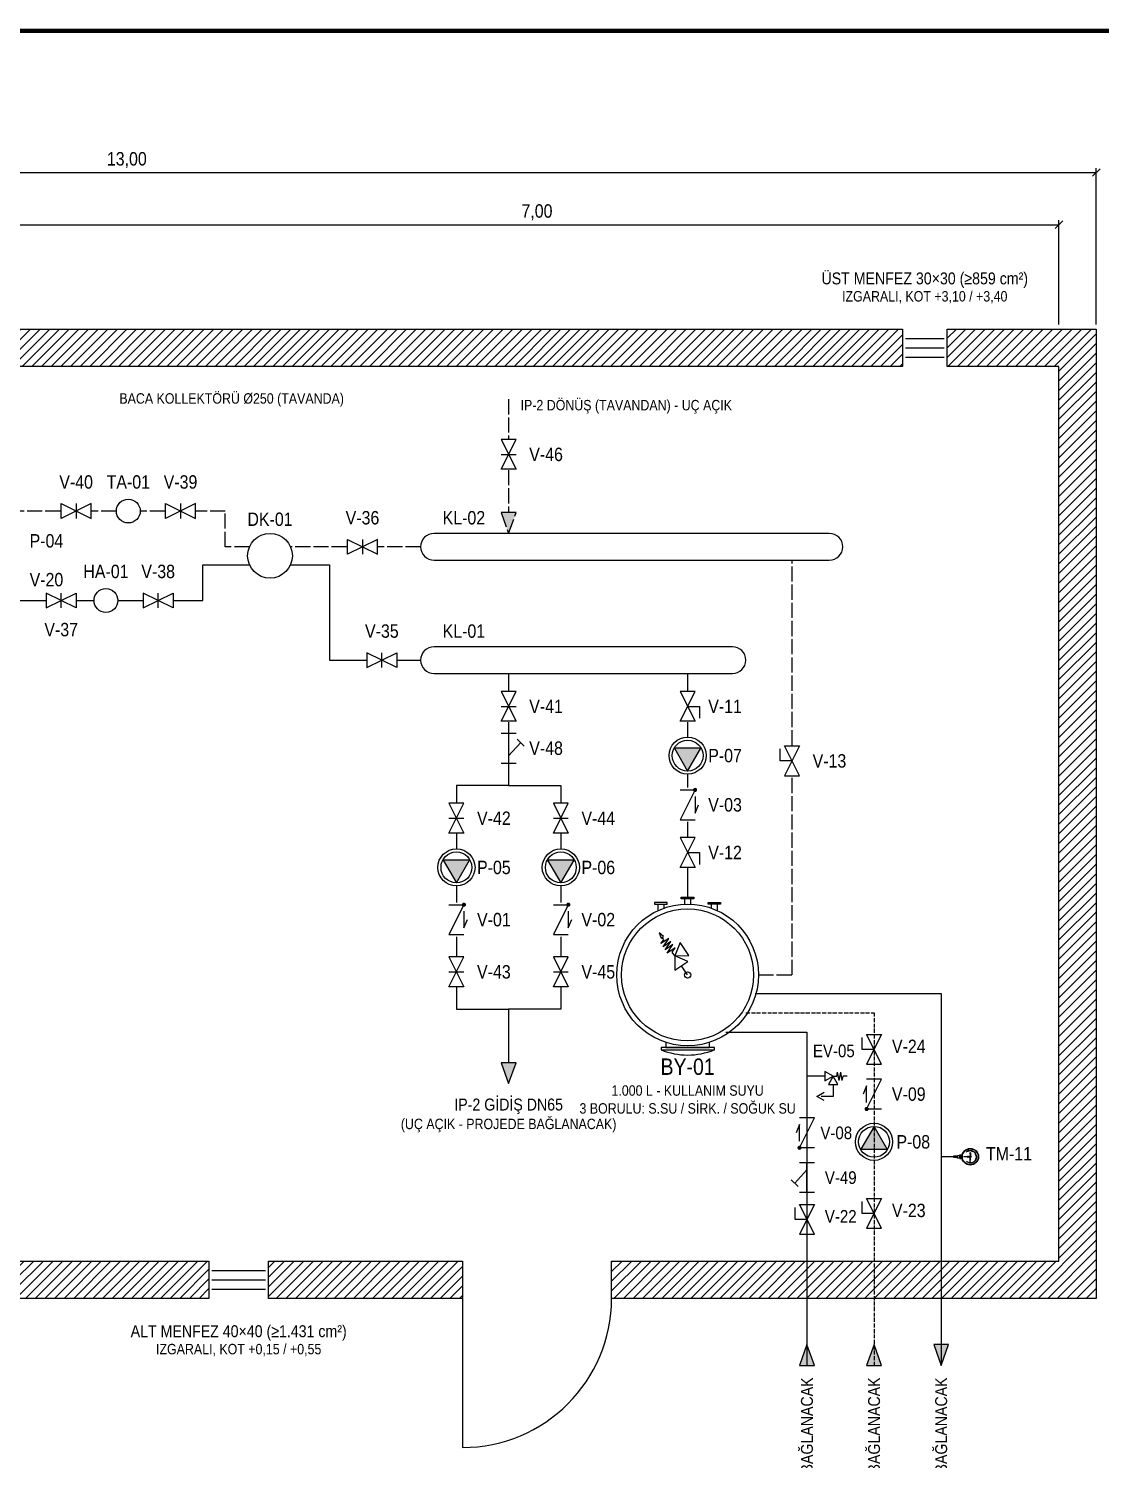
# Model space of a CAD drawing. Header units: centimetres. Extents: x -2 to 4293, y -2 to 3863.
# Drawn here: x 886 to 1604, y 2903 to 3863 of the extents above; entities that cross this region are included whole.
import ezdxf
from ezdxf.enums import TextEntityAlignment as Align

# ---------------------------------------------------------------- set-up
doc = ezdxf.new("R2010")
doc.units = ezdxf.units.CM
doc.linetypes.add('DASHDOT', pattern=[3.556, 2.54, -0.508, 0, -0.508])
doc.linetypes.add('DASHED', pattern=[1.524, 1.27, -0.254])
for name, color, linetype in [('ROTAS-HAVALANDIRMA-MENFEZ', 4, 'Continuous'), ('ROTAS-ISITMA-CIHAZ', 135, 'Continuous'), ('ROTAS-ISITMA-DONUS', 30, 'DASHED'), ('ROTAS-ISITMA-ETIKET', 3, 'Continuous'), ('ROTAS-ISITMA-GIDIS', 10, 'Continuous'), ('ROTAS-ISITMA-KOLLEKTOR', 7, 'Continuous'), ('ROTAS-ISITMA-POMPA', 30, 'Continuous'), ('ROTAS-ISITMA-VANA', 1, 'Continuous'), ('ROTAS-ISITMA-YAZI', 7, 'Continuous'), ('ROTAS-MIMARI-DUVAR', 7, 'Continuous'), ('ROTAS-MIMARI-KAPI', 7, 'Continuous'), ('ROTAS-MIMARI-TARAMA', 8, 'Continuous'), ('ROTAS-OLCU', 3, 'Continuous'), ('ROTAS-PAFTA', 7, 'Continuous'), ('ROTAS-SIHHI-SICAK-SU', 1, 'Continuous'), ('ROTAS-SIHHI-SIRKULASYON', 31, 'DASHDOT'), ('ROTAS-SIHHI-SOGUK-SU', 5, 'Continuous')]:
    doc.layers.add(name, color=color, linetype=linetype)
doc.styles.add('ROTAS', font='arial.ttf')
pattern_1 = [(45, (0, 0), (-3.232892, 3.232892), [])]

# ---------------------------------------------------------------- blocks, each defined once
blk = doc.blocks.new('ROTAS-KD-KELEBEK-VANA')
at = {"color": 1, "ltscale": 8}
blk.add_line((0, -5), (0, 5), dxfattribs=at)
blk.add_lwpolyline([(-10, 5), (-10, -5), (10, 5), (10, -5), (-10, 5)], dxfattribs=at)
at = {"ltscale": 8, "style": 'ROTAS', "flags": 1}
blk.add_attdef('CAP', (-8.35, -4.175), '', height=10, rotation=26.565, dxfattribs=at)
blk = doc.blocks.new('ROTAS-KD-DENGE-KABI-PLAN')
at = {"color": 0, "ltscale": 8}
blk.add_circle((0, 0), 20, dxfattribs=at)
blk = doc.blocks.new('ROTAS-KD-PISLIK-TUTUCU')
at = {"color": 1, "ltscale": 8}
for p, q in [((-6.051, 5.768), (-1.408, 10.47)), ((-10, -5), (-10, 5)), ((-10, 0), (10, 0)), ((5.128, 0), (-3.725, 8.124)), ((10, -5), (10, 5))]:
    blk.add_line(p, q, dxfattribs=at)
at = {"ltscale": 8, "style": 'ROTAS', "flags": 1}
blk.add_attdef('CAP', (9.335, 0), '', height=10, rotation=180, dxfattribs=at)
blk = doc.blocks.new('ROTAS-POMPA')
at = {"ltscale": 8}
blk.add_hatch(color=7, dxfattribs=at).paths.add_polyline_path([(10.35, 0), (-4.95, 8.85), (-4.95, -8.85)])
blk.add_lwpolyline([(10.35, 0), (-4.95, 8.85), (-4.95, -8.85)], close=True, dxfattribs=at)
for radius in [12.45, 10.35]:
    blk.add_circle((0, 0), radius, dxfattribs=at)
blk = doc.blocks.new('ROTAS-KD-CEKVALF')
at = {"ltscale": 8}
blk.add_hatch(color=1, dxfattribs=at).paths.add_polyline_path([(-11.408, 5), (-11.297, 5.548), (-10.996, 5.996), (-10.548, 6.297), (-10, 6.408), (-9.452, 6.297), (-9.004, 5.996), (-8.703, 5.548), (-8.592, 5), (-8.703, 4.452), (-9.004, 4.004), (-9.452, 3.703), (-10, 3.592), (-10.548, 3.703), (-10.996, 4.004), (-11.297, 4.452), (-11.408, 5)])
at = {"color": 1, "ltscale": 8}
for p, q in [((-10, -5), (-10, 5)), ((-10, 5), (10, -5)), ((-5.6, 5), (5.6, 5)), ((5.6, 5), (0, 7.32)), ((10, -5), (10, 5))]:
    blk.add_line(p, q, dxfattribs=at)
at = {"ltscale": 8, "style": 'ROTAS', "flags": 1}
blk.add_attdef('CAP', (-9.712, -4.899), '', height=10, dxfattribs=at)
blk = doc.blocks.new('ROTAS-KD-KURESEL-VANA')
at = {"color": 1, "ltscale": 8}
for p, q in [((0, 0), (0, 8)), ((0, 8), (8, 8))]:
    blk.add_line(p, q, dxfattribs=at)
blk.add_lwpolyline([(-10, 5), (-10, -5), (10, 5), (10, -5), (-10, 5)], dxfattribs=at)
at = {"ltscale": 8, "style": 'ROTAS', "flags": 1}
blk.add_attdef('CAP', (-10.451, -0.006), '', height=10, dxfattribs=at)
blk = doc.blocks.new('ROTAS-KD-BOYLER-PLAN')
at = {"color": 1, "ltscale": 8}
for p, q in [((-5.071, 22.202), (-10.005, 22.202)), ((-5.071, 17.73), (-8.184, 17.73)), ((-1.078, 2.236), (-5.178, 2.236)), ((-1.078, -2.236), (-5.178, -2.236)), ((-5.071, -17.73), (-8.184, -17.73)), ((-5.071, -22.202), (-10.005, -22.202))]:
    blk.add_line(p, q, dxfattribs=at)
at = {"color": 15, "ltscale": 8}
blk.add_line((-58.131, 0), (-51.223, 4.657), dxfattribs=at)
at = {"color": 1, "ltscale": 8}
for points in [[(-3.993, 15.25), (-3.993, 24.681), (-5.071, 24.681), (-5.071, 15.25)], [(-112.486, -20.005), (-112.486, 19.874), (-114.152, 19.874), (-114.152, -20.005)], [(0, 4.715), (0, -4.715), (-1.078, -4.715), (-1.078, 4.715)], [(-3.993, -15.25), (-3.993, -24.681), (-5.071, -24.681), (-5.071, -15.25)]]:
    blk.add_lwpolyline(points, close=True, dxfattribs=at)
blk.add_lwpolyline([(-108.596, 16.193), (-112.486, 16.193), (-112.486, -16.254), (-108.577, -16.254)], dxfattribs=at)
at = {"color": 15, "ltscale": 8}
blk.add_lwpolyline([(-43.791, 9.666), (-41.162, 11.439), (-37.809, 9.419), (-41.738, 15.247), (-35.44, 10.968), (-39.391, 16.829), (-33.093, 12.55), (-37.044, 18.412), (-30.746, 14.133), (-34.697, 19.994), (-31.842, 17.722), (-30.004, 18.961)], dxfattribs=at)
for points in [[(-26.656, 21.218), (-30.555, 19.777), (-29.454, 18.144)], [(-43.791, 9.666), (-54.47, 9.474), (-47.976, -0.16)], [(-33.965, 5.482), (-43.791, 9.666), (-43.598, -1.012)]]:
    blk.add_lwpolyline(points, close=True, dxfattribs=at)
for radius in [53, 2.306]:
    blk.add_circle((-58.131, 0), radius, dxfattribs=at)
at = {"color": 1, "ltscale": 8}
blk.add_circle((-58.131, 0), 49.37, dxfattribs=at)
blk.add_arc((-64.962, -0.065), 53.078, 157.935, 202.065, dxfattribs=at)
blk = doc.blocks.new('ROTAS-OLCU-001')
at = {"ltscale": 8}
for p, q in [((-2.5, 692.5), (2.5, 697.5)), ((0, 628), (0, 698)), ((0, 695), (1250, 695)), ((187.5, 692.5), (192.5, 697.5)), ((190, 628), (190, 698)), ((247.5, 692.5), (252.5, 697.5)), ((250, 628), (250, 698)), ((287.5, 692.5), (292.5, 697.5)), ((290, 628), (290, 698)), ((347.5, 692.5), (352.5, 697.5)), ((350, 628), (350, 698)), ((387.5, 692.5), (392.5, 697.5)), ((390, 628), (390, 698)), ((447.5, 692.5), (452.5, 697.5)), ((450, 628), (450, 698)), ((487.5, 692.5), (492.5, 697.5)), ((490, 628), (490, 698)), ((547.5, 692.5), (552.5, 697.5)), ((550, 628), (550, 698)), ((1247.5, 692.5), (1252.5, 697.5)), ((1250, 628), (1250, 698))]:
    blk.add_line(p, q, dxfattribs=at)
at = {"ltscale": 8, "style": 'ROTAS', "width": 0.85}
for s, p in [('1,90', (95, 697)), ('0,60', (220, 697)), ('0,40', (270, 697)), ('0,60', (320, 697)), ('0,40', (370, 697)), ('0,60', (420, 697)), ('0,40', (470, 697)), ('0,60', (520, 697)), ('7,00', (900, 697))]:
    blk.add_text(s, height=9, dxfattribs=at).set_placement(p, align=Align.BOTTOM_CENTER)
blk = doc.blocks.new('ROTAS-OLCU-002')
at = {"ltscale": 8}
for p, q in [((-27.5, 727.5), (-22.5, 732.5)), ((-25, 628), (-25, 733)), ((-25, 730), (1275, 730)), ((1272.5, 727.5), (1277.5, 732.5)), ((1275, 628), (1275, 733))]:
    blk.add_line(p, q, dxfattribs=at)
at = {"ltscale": 8, "style": 'ROTAS', "width": 0.85}
blk.add_text('13,00', height=9, dxfattribs=at).set_placement((625, 732), align=Align.BOTTOM_CENTER)
blk = doc.blocks.new('ROTAS-OK')
at = {"ltscale": 8}
blk.add_hatch(color=7, dxfattribs=at).paths.add_polyline_path([(0, 0), (-14, 5), (-14, -5)])
blk.add_lwpolyline([(0, 0), (-14, 5), (-14, -5)], close=True, dxfattribs=at)
blk = doc.blocks.new('ROTAS-KD-EMNIYET-VENTILI')
at = {"color": 1, "ltscale": 8}
for p, q in [((3.49, 29.64), (-3.49, 28.301)), ((3.49, 26.962), (-3.49, 28.301)), ((3.49, 26.962), (-3.49, 25.622)), ((0, 24.953), (-3.49, 25.622)), ((0, 33.664), (0, 30.31)), ((3.49, 29.64), (0, 30.31)), ((7, 26), (0, 22)), ((0, 22), (0, 24.953)), ((7, 18), (7, 26)), ((0, 22), (-4, 15)), ((-4, 15), (4, 15)), ((0, 22), (7, 18)), ((4, 15), (0, 22)), ((0, 15), (0, 0)), ((7, 22), (17, 22)), ((17, 8.268), (13.5, 14.33)), ((17, 22), (17, 12)), ((20.5, 14.33), (17, 8.268))]:
    blk.add_line(p, q, dxfattribs=at)
at = {"ltscale": 8, "style": 'ROTAS', "flags": 1}
blk.add_attdef('CAP', (-8.533, 6.372), '', height=10, rotation=358.601, dxfattribs=at)
blk = doc.blocks.new('ROTAS-KD-TERMOMETRE')
at = {"color": 1, "ltscale": 8}
for p, q in [((-3.661, 19.205), (-4.505, 19.132)), ((-3.658, 19.849), (-4.503, 19.923)), ((-3.544, 20.483), (-4.363, 20.702)), ((-3.322, 21.087), (-4.09, 21.445)), ((-2.998, 21.644), (-3.692, 22.13)), ((-2.582, 22.135), (-3.182, 22.735)), ((-2.685, 19.723), (-0.554, 19.666)), ((-2.685, 19.723), (-2.685, 19.305)), ((-2.685, 19.305), (-0.568, 19.362)), ((-2.088, 22.547), (-2.574, 23.242)), ((-1.529, 22.867), (-1.887, 23.636)), ((-0.923, 23.085), (-1.142, 23.904)), ((-0.289, 23.195), (-0.362, 24.039)), ((0.355, 23.193), (0.429, 24.037)), ((4.529, 19.486), (0.55, 19.636)), ((4.529, 19.486), (0.561, 19.392)), ((0.989, 23.079), (1.208, 23.897)), ((1.593, 22.856), (1.951, 23.624)), ((2.15, 22.532), (2.636, 23.227)), ((2.641, 22.117), (3.241, 22.716)), ((3.053, 21.622), (3.748, 22.108)), ((3.373, 21.063), (4.142, 21.421)), ((3.591, 20.457), (4.41, 20.677)), ((3.701, 19.823), (4.545, 19.897)), ((-3.551, 18.571), (-4.37, 18.352)), ((-3.333, 17.965), (-4.101, 17.607)), ((-3.013, 17.406), (-3.707, 16.92)), ((-1.187, 12.488), (-1.187, 13.431)), ((1.221, 12.491), (-1.187, 12.488)), ((-0.872, 10.921), (-0.872, 12.491)), ((0.872, 10.921), (-0.872, 10.921)), ((0.89, 13.537), (-0.851, 13.534)), ((-0.698, 13.537), (-0.698, 13.979)), ((-0.523, 8.583), (-0.523, 10.921)), ((-0.518, 12.602), (-0.518, 13.426)), ((0.523, 10.921), (0.523, 8.583)), ((0.558, 12.606), (0.558, 13.421)), ((0.698, 13.537), (0.698, 13.974)), ((0.872, 12.491), (0.872, 10.921)), ((1.221, 12.491), (1.221, 13.429)), ((3.038, 17.385), (3.733, 16.899)), ((3.362, 17.941), (4.131, 17.583)), ((3.585, 18.545), (4.403, 18.326)), ((3.699, 19.179), (4.543, 19.105)), ((0.523, 8.583), (-0.523, 8.583)), ((0, 8.583), (0, 0))]:
    blk.add_line(p, q, dxfattribs=at)
for points in [[(-0.604, 17.969), (0.696, 17.969)], [(0.046, 17.969), (0.046, 14.969)]]:
    blk.add_lwpolyline(points, dxfattribs=at)
for centre, radius in [((0.02, 19.514), 5.581), ((0.02, 19.514), 5.302), ((-0.007, 19.488), 0.576)]:
    blk.add_circle(centre, radius, dxfattribs=at)
for centre, radius, start, end in [((-0.85, 12.961), 0.576, 54.699, 125.307), ((-0.85, 13.072), 0.576, 234.694, 305.301), ((0.015, 12.208), 1.329, 65.903, 113.651), ((0.015, 13.82), 1.329, 246.35, 294.097), ((0.891, 12.958), 0.576, 54.693, 125.301), ((0.891, 13.076), 0.576, 234.7, 305.307)]:
    blk.add_arc(centre, radius, start, end, dxfattribs=at)
at = {"ltscale": 8, "style": 'ROTAS', "flags": 1}
blk.add_attdef('CAP', (0, 0.934), '', height=1, rotation=270, dxfattribs=at)

msp = doc.modelspace()

# ---------------------------------------------------------------- hatches: boundary and pattern name
at = {"layer": 'ROTAS-MIMARI-TARAMA', "ltscale": 8}
h = msp.add_hatch(dxfattribs=at)
h.set_pattern_fill('ANSI31', scale=1.2)
h.set_pattern_definition(pattern_1)
h.paths.add_polyline_path([(326.72, 3571), (301.72, 3571), (301.72, 3661), (1471.72, 3661), (1471.72, 3636), (326.72, 3636)])
h = msp.add_hatch(dxfattribs=at)
h.set_pattern_fill('ANSI31', scale=1.2)
h.set_pattern_definition(pattern_1)
h.paths.add_polyline_path([(1576.72, 3036), (1576.72, 3636), (1501.72, 3636), (1501.72, 3661), (1601.72, 3661), (1601.72, 3011), (1276.72, 3011), (1276.72, 3036)])
h = msp.add_hatch(dxfattribs=at)
h.set_pattern_fill('ANSI31', scale=1.2)
h.set_pattern_definition(pattern_1)
h.paths.add_polyline_path([(1006.72, 3011), (876.72, 3011), (876.72, 3036), (1006.72, 3036)])
h = msp.add_hatch(dxfattribs=at)
h.set_pattern_fill('ANSI31', scale=1.2)
h.set_pattern_definition(pattern_1)
h.paths.add_polyline_path([(1046.72, 3011), (1046.72, 3036), (1176.72, 3036), (1176.72, 3011)])

# ---------------------------------------------------------------- linework, layer by layer
at = {"layer": 'ROTAS-HAVALANDIRMA-MENFEZ', "ltscale": 8}
for p, q in [((1473.72, 3654.75), (1499.72, 3654.75)), ((1473.72, 3648.5), (1499.72, 3648.5)), ((1473.72, 3642.25), (1499.72, 3642.25)), ((1008.72, 3029.75), (1044.72, 3029.75)), ((1008.72, 3023.5), (1044.72, 3023.5)), ((1008.72, 3017.25), (1044.72, 3017.25))]:
    msp.add_line(p, q, dxfattribs=at)
at = {"layer": 'ROTAS-ISITMA-DONUS', "ltscale": 8}
for points in [[(1207.72, 3614), (1207.72, 3587.5)], [(1207.72, 3566.5), (1207.72, 3538)], [(907.22, 3539), (464.22, 3539)], [(944.72, 3539), (928.22, 3539)], [(977.22, 3539), (960.72, 3539)], [(1033.97, 3515), (1017.72, 3515), (1017.72, 3539), (998.22, 3539)], [(1099.22, 3515), (1061.47, 3515)], [(1148.72, 3515), (1120.22, 3515)], [(1397.72, 3381.95), (1397.72, 3506)], [(1375.22, 3227.9), (1397.72, 3227.9), (1397.72, 3360.95)]]:
    msp.add_lwpolyline(points, dxfattribs=at)
at = {"layer": 'ROTAS-ISITMA-GIDIS', "ltscale": 8}
for points in [[(983.22, 3479), (1002.72, 3479), (1002.72, 3503), (1033.97, 3503)], [(1061.47, 3503), (1087.72, 3503), (1087.72, 3439), (1112.22, 3439)], [(572.72, 3479), (897.22, 3479)], [(918.22, 3479), (929.72, 3479)], [(945.72, 3479), (962.22, 3479)], [(1133.22, 3439), (1148.72, 3439)], [(1207.72, 3430), (1207.72, 3418.5)], [(1327.72, 3430), (1327.72, 3418.5)], [(1207.72, 3397.5), (1207.72, 3390.5)], [(1327.72, 3397.5), (1327.72, 3387.5)], [(1207.72, 3369.5), (1207.72, 3355)], [(1327.72, 3362.5), (1327.72, 3353.5)], [(1207.72, 3355), (1172.72, 3355), (1172.72, 3343.5)], [(1207.72, 3355), (1242.72, 3355), (1242.72, 3343.5)], [(1327.72, 3330.5), (1327.72, 3320.5)], [(1172.72, 3322.5), (1172.72, 3312.5)], [(1242.72, 3322.5), (1242.72, 3312.5)], [(1327.72, 3299.5), (1327.72, 3280)], [(1172.72, 3287.5), (1172.72, 3276.5)], [(1242.72, 3287.5), (1242.72, 3276.5)], [(1172.72, 3253.5), (1172.72, 3240.5)], [(1242.72, 3253.5), (1242.72, 3240.5)], [(1172.72, 3219.5), (1172.72, 3205), (1207.72, 3205)], [(1242.72, 3219.5), (1242.72, 3205), (1207.72, 3205)], [(1207.72, 3205), (1207.72, 3169)]]:
    msp.add_lwpolyline(points, dxfattribs=at)
at = {"layer": 'ROTAS-ISITMA-KOLLEKTOR', "ltscale": 8}
for points in [[(1157.72, 3506), (1422.72, 3506, 1), (1422.72, 3524), (1157.72, 3524, 1)], [(1157.72, 3430), (1357.72, 3430, 1), (1357.72, 3448), (1157.72, 3448, 1)]]:
    msp.add_lwpolyline(points, format="xyb", close=True, dxfattribs=at)
at = {"layer": 'ROTAS-MIMARI-DUVAR', "ltscale": 8}
for points in [[(326.72, 3571), (301.72, 3571), (301.72, 3661), (1471.72, 3661), (1471.72, 3636), (326.72, 3636)], [(1576.72, 3036), (1576.72, 3636), (1501.72, 3636), (1501.72, 3661), (1601.72, 3661), (1601.72, 3011), (1276.72, 3011), (1276.72, 3036)], [(1006.72, 3011), (876.72, 3011), (876.72, 3036), (1006.72, 3036)], [(1046.72, 3011), (1046.72, 3036), (1176.72, 3036), (1176.72, 3011)]]:
    msp.add_lwpolyline(points, close=True, dxfattribs=at)
at = {"layer": 'ROTAS-MIMARI-KAPI', "ltscale": 8}
msp.add_line((1176.72, 3011), (1176.72, 2911), dxfattribs=at)
msp.add_arc((1176.72, 3011), 100, -90, 0, dxfattribs=at)

# ---------------------------------------------------------------- block references
at = {"layer": 'ROTAS-ISITMA-CIHAZ', "ltscale": 8}
for name, p, xscale, yscale, rotation in [('ROTAS-KD-DENGE-KABI-PLAN', (952.72, 3539), 0.4, 0.4, 180), ('ROTAS-KD-BOYLER-PLAN', (1327.72, 3280), 0.8962264150943396, 0.8962264150943396, 90)]:
    msp.add_blockref(name, p, dxfattribs=dict(at, xscale=xscale, yscale=yscale, rotation=rotation))
for p, xscale, yscale in [((1047.72, 3509), 0.75, 0.75), ((937.72, 3479), 0.4, 0.4)]:
    msp.add_blockref('ROTAS-KD-DENGE-KABI-PLAN', p, dxfattribs=dict(at, xscale=xscale, yscale=yscale))
at = {"layer": 'ROTAS-ISITMA-DONUS', "ltscale": 8, "rotation": -90}
msp.add_blockref('ROTAS-OK', (1207.72, 3524), dxfattribs=at)
at = {"layer": 'ROTAS-ISITMA-GIDIS', "ltscale": 8, "rotation": -90}
msp.add_blockref('ROTAS-OK', (1207.72, 3155), dxfattribs=at)
at = {"layer": 'ROTAS-ISITMA-POMPA', "ltscale": 8, "rotation": 270}
for p in [(1327.72, 3375), (1172.72, 3300), (1242.72, 3300)]:
    msp.add_blockref('ROTAS-POMPA', p, dxfattribs=at)
at = {"layer": 'ROTAS-ISITMA-POMPA', "rotation": 90}
msp.add_blockref('ROTAS-POMPA', (1452.72, 3116), dxfattribs=at)
at = {"layer": 'ROTAS-ISITMA-VANA', "ltscale": 8}
for name, p, rotation in [('ROTAS-KD-KELEBEK-VANA', (1207.72, 3577), 270), ('ROTAS-KD-KELEBEK-VANA', (917.72, 3539), 180), ('ROTAS-KD-KELEBEK-VANA', (987.72, 3539), 180), ('ROTAS-KD-KELEBEK-VANA', (1109.72, 3515), 180), ('ROTAS-KD-KELEBEK-VANA', (1207.72, 3408), 270), ('ROTAS-KD-KURESEL-VANA', (1327.72, 3408), 270), ('ROTAS-KD-PISLIK-TUTUCU', (1207.72, 3380), 270), ('ROTAS-KD-KURESEL-VANA', (1397.72, 3371.45), 90), ('ROTAS-KD-CEKVALF', (1327.72, 3342), 270), ('ROTAS-KD-KELEBEK-VANA', (1172.72, 3333), 270), ('ROTAS-KD-KELEBEK-VANA', (1242.72, 3333), 270), ('ROTAS-KD-KURESEL-VANA', (1327.72, 3310), 270), ('ROTAS-KD-CEKVALF', (1172.72, 3265), 270), ('ROTAS-KD-CEKVALF', (1242.72, 3265), 270), ('ROTAS-KD-KELEBEK-VANA', (1172.72, 3230), 270), ('ROTAS-KD-KELEBEK-VANA', (1242.72, 3230), 270)]:
    msp.add_blockref(name, p, dxfattribs=dict(at, rotation=rotation))
for p in [(907.72, 3479), (972.72, 3479), (1122.72, 3439)]:
    msp.add_blockref('ROTAS-KD-KELEBEK-VANA', p, dxfattribs=at)
at = {"layer": 'ROTAS-ISITMA-VANA'}
for name, p, rotation in [('ROTAS-KD-KURESEL-VANA', (1452.72, 3178), 90), ('ROTAS-KD-CEKVALF', (1452.72, 3148), 90), ('ROTAS-KD-CEKVALF', (1407.72, 3122), 90), ('ROTAS-KD-TERMOMETRE', (1497.72, 3106), -90), ('ROTAS-KD-PISLIK-TUTUCU', (1407.72, 3092), 90), ('ROTAS-KD-KURESEL-VANA', (1407.72, 3064), 90), ('ROTAS-KD-KURESEL-VANA', (1452.72, 3068), 90)]:
    msp.add_blockref(name, p, dxfattribs=dict(at, rotation=rotation))
at = {"layer": 'ROTAS-ISITMA-VANA', "xscale": 0.8, "yscale": 0.8, "rotation": -90}
msp.add_blockref('ROTAS-KD-EMNIYET-VENTILI', (1407.72, 3160), dxfattribs=at)
at = {"layer": 'ROTAS-OLCU', "ltscale": 8}
for name in ['ROTAS-OLCU-002', 'ROTAS-OLCU-001']:
    msp.add_blockref(name, (326.72, 3036), dxfattribs=at)
at = {"layer": 'ROTAS-SIHHI-SICAK-SU', "rotation": -90}
msp.add_blockref('ROTAS-OK', (1497.72, 2966), dxfattribs=at)
at = {"layer": 'ROTAS-SIHHI-SIRKULASYON', "rotation": 90}
msp.add_blockref('ROTAS-OK', (1452.72, 2980), dxfattribs=at)
at = {"layer": 'ROTAS-SIHHI-SOGUK-SU', "rotation": 90}
msp.add_blockref('ROTAS-OK', (1407.72, 2980), dxfattribs=at)

# ---------------------------------------------------------------- texts
at = {"layer": 'ROTAS-ISITMA-ETIKET', "style": 'ROTAS', "width": 0.85}
for s, height, p in [('EV-05', 8.5, (1411.72, 3177)), ('V-24', 9, (1464.72, 3180)), ('V-09', 9, (1464.72, 3148)), ('V-08', 8.5, (1416.72, 3122)), ('P-08', 9, (1467.72, 3116)), ('TM-11', 9, (1527.72, 3108)), ('V-49', 8.5, (1419.72, 3092)), ('V-22', 8.5, (1419.72, 3066)), ('V-23', 9, (1464.72, 3070))]:
    msp.add_text(s, height=height, dxfattribs=at).set_placement(p, align=Align.MIDDLE_LEFT)
at = {"layer": 'ROTAS-ISITMA-ETIKET', "ltscale": 8, "style": 'ROTAS', "width": 0.85}
msp.add_text('BY-01', height=11, dxfattribs=at).set_placement((1327.72, 3166.4), align=Align.MIDDLE_CENTER)
at = {"layer": 'ROTAS-ISITMA-YAZI', "style": 'ROTAS', "width": 0.85}
for s, p in [('ŞEBEKEDEN SOĞUK SU DN40 - UÇ AÇIK, PROJEDE BAĞLANACAK', (1407.72, 2958)), ('SİRKÜLASYON DÖNÜŞÜ DN25 - UÇ AÇIK, PROJEDE BAĞLANACAK', (1452.72, 2958)), ('KULLANIM SICAK SUYU DN40 - UÇ AÇIK, PROJEDE BAĞLANACAK', (1497.72, 2958))]:
    msp.add_text(s, height=8, rotation=90, dxfattribs=at).set_placement(p, align=Align.MIDDLE_RIGHT)

# ---------------------------------------------------------------- wipeouts: each hides what was drawn before it
at = {"ltscale": 8}
for points in [[(928.82, 3553), (928.82, 3564), (906.62, 3564), (906.62, 3553)], [(966.34, 3553), (966.34, 3564), (939.1, 3564), (939.1, 3553)], [(998.82, 3553), (998.82, 3564), (976.62, 3564), (976.62, 3553)], [(1120.82, 3529), (1120.82, 3540), (1098.62, 3540), (1098.62, 3529)], [(1191.34, 3529), (1191.34, 3540), (1164.1, 3540), (1164.1, 3529)], [(908.92, 3513.5), (908.92, 3524.5), (886.72, 3524.5), (886.72, 3513.5)], [(951.34, 3493), (951.34, 3504), (924.1, 3504), (924.1, 3493)], [(918.82, 3454), (918.82, 3465), (896.62, 3465), (896.62, 3454)], [(1191.34, 3453), (1191.34, 3464), (1164.1, 3464), (1164.1, 3453)], [(1243.92, 3402.5), (1243.92, 3413.5), (1221.72, 3413.5), (1221.72, 3402.5)], [(1208.92, 3327.5), (1208.92, 3338.5), (1186.72, 3338.5), (1186.72, 3327.5)], [(1208.92, 3259.5), (1208.92, 3270.5), (1186.72, 3270.5), (1186.72, 3259.5)], [(1208.92, 3224.5), (1208.92, 3235.5), (1186.72, 3235.5), (1186.72, 3224.5)], [(1242.38, 3136), (1242.38, 3146), (1173.06, 3146), (1173.06, 3136)], [(1092.8, 2984), (1092.8, 2994), (960.64, 2994), (960.64, 2984)]]:
    msp.add_wipeout(points, dxfattribs=at)

# ---------------------------------------------------------------- next in the draw order: texts
at = {"layer": 'ROTAS-HAVALANDIRMA-MENFEZ', "ltscale": 8, "style": 'ROTAS', "width": 0.85}
msp.add_text('ALT MENFEZ 40×40 (≥1.431 cm²)', height=8, dxfattribs=at).set_placement((1026.72, 2989), align=Align.MIDDLE_CENTER)
at = {"layer": 'ROTAS-ISITMA-ETIKET', "ltscale": 8, "style": 'ROTAS', "width": 0.85}
for s, p in [('V-40', (917.72, 3558.5)), ('TA-01', (952.72, 3558.5)), ('V-39', (987.72, 3558.5)), ('V-36', (1109.72, 3534.5)), ('KL-02', (1177.72, 3534.5)), ('P-04', (897.82, 3519)), ('HA-01', (937.72, 3498.5)), ('V-37', (907.72, 3459.5)), ('KL-01', (1177.72, 3458.5)), ('V-41', (1232.82, 3408)), ('V-42', (1197.82, 3333)), ('V-01', (1197.82, 3265)), ('V-43', (1197.82, 3230))]:
    msp.add_text(s, height=9, dxfattribs=at).set_placement(p, align=Align.MIDDLE_CENTER)
at = {"layer": 'ROTAS-ISITMA-YAZI', "ltscale": 8, "style": 'ROTAS', "width": 0.85}
msp.add_text('IP-2 GİDİŞ DN65', height=8, dxfattribs=at).set_placement((1207.72, 3141), align=Align.MIDDLE_CENTER)

# ---------------------------------------------------------------- next in the draw order: wipeouts: each hides what was drawn before it
at = {"ltscale": 8}
for points in [[(1548.31, 3690), (1548.31, 3700), (1425.13, 3700), (1425.13, 3690)], [(1065.53, 3610), (1065.53, 3619), (945.72, 3619), (945.72, 3610)], [(1299.19, 3605.5), (1299.19, 3614.5), (1214.72, 3614.5), (1214.72, 3605.5)], [(1243.92, 3571.5), (1243.92, 3582.5), (1221.72, 3582.5), (1221.72, 3571.5)], [(1061.34, 3528), (1061.34, 3539), (1034.1, 3539), (1034.1, 3528)], [(983.82, 3493), (983.82, 3504), (961.62, 3504), (961.62, 3493)], [(908.92, 3487.5), (908.92, 3498.5), (886.72, 3498.5), (886.72, 3487.5)], [(1133.82, 3453), (1133.82, 3464), (1111.62, 3464), (1111.62, 3453)], [(1363.92, 3402.5), (1363.92, 3413.5), (1341.72, 3413.5), (1341.72, 3402.5)], [(1243.92, 3374.5), (1243.92, 3385.5), (1221.72, 3385.5), (1221.72, 3374.5)], [(1363.92, 3369.5), (1363.92, 3380.5), (1341.72, 3380.5), (1341.72, 3369.5)], [(1433.92, 3365.95), (1433.92, 3376.95), (1411.72, 3376.95), (1411.72, 3365.95)], [(1363.92, 3336.5), (1363.92, 3347.5), (1341.72, 3347.5), (1341.72, 3336.5)], [(1278.92, 3327.5), (1278.92, 3338.5), (1256.72, 3338.5), (1256.72, 3327.5)], [(1363.92, 3304.5), (1363.92, 3315.5), (1341.72, 3315.5), (1341.72, 3304.5)], [(1208.92, 3294.5), (1208.92, 3305.5), (1186.72, 3305.5), (1186.72, 3294.5)], [(1278.92, 3294.5), (1278.92, 3305.5), (1256.72, 3305.5), (1256.72, 3294.5)], [(1278.92, 3259.5), (1278.92, 3270.5), (1256.72, 3270.5), (1256.72, 3259.5)], [(1278.92, 3224.5), (1278.92, 3235.5), (1256.72, 3235.5), (1256.72, 3224.5)], [(1373.88, 3145.9), (1373.88, 3154.9), (1281.56, 3154.9), (1281.56, 3145.9)]]:
    msp.add_wipeout(points, dxfattribs=at)

# ---------------------------------------------------------------- next in the draw order: texts
at = {"layer": 'ROTAS-HAVALANDIRMA-MENFEZ', "ltscale": 8, "style": 'ROTAS', "width": 0.85}
msp.add_text('ÜST MENFEZ 30×30 (≥859 cm²)', height=8, dxfattribs=at).set_placement((1486.72, 3695), align=Align.MIDDLE_CENTER)
at = {"layer": 'ROTAS-ISITMA-ETIKET', "ltscale": 8, "style": 'ROTAS', "width": 0.85}
for s, p in [('V-46', (1232.82, 3577)), ('DK-01', (1047.72, 3533.5)), ('V-38', (972.72, 3498.5)), ('V-20', (897.82, 3493)), ('V-35', (1122.72, 3458.5)), ('V-11', (1352.82, 3408)), ('V-48', (1232.82, 3380)), ('P-07', (1352.82, 3375)), ('V-13', (1422.82, 3371.45)), ('V-03', (1352.82, 3342)), ('V-44', (1267.82, 3333)), ('V-12', (1352.82, 3310)), ('P-05', (1197.82, 3300)), ('P-06', (1267.82, 3300)), ('V-02', (1267.82, 3265)), ('V-45', (1267.82, 3230))]:
    msp.add_text(s, height=9, dxfattribs=at).set_placement(p, align=Align.MIDDLE_CENTER)
at = {"layer": 'ROTAS-ISITMA-YAZI', "ltscale": 8, "style": 'ROTAS', "width": 0.85}
for s, p in [('BACA KOLLEKTÖRÜ Ø250 (TAVANDA)', (946.72, 3614.5)), ('IP-2 DÖNÜŞ (TAVANDAN) - UÇ AÇIK', (1215.72, 3610))]:
    msp.add_text(s, height=7, dxfattribs=at).set_placement(p, align=Align.MIDDLE_LEFT)
msp.add_text('1.000 L - KULLANIM SUYU', height=7, dxfattribs=at).set_placement((1327.72, 3150.4), align=Align.MIDDLE_CENTER)

# ---------------------------------------------------------------- next in the draw order: wipeouts: each hides what was drawn before it
at = {"ltscale": 8}
for points in [[(1238.17, 3123.5), (1238.17, 3132.5), (1177.27, 3132.5), (1177.27, 3123.5)], [(1080.73, 2972.5), (1080.73, 2981.5), (972.71, 2981.5), (972.71, 2972.5)]]:
    msp.add_wipeout(points, dxfattribs=at)

# ---------------------------------------------------------------- next in the draw order: texts
at = {"layer": 'ROTAS-HAVALANDIRMA-MENFEZ', "ltscale": 8, "style": 'ROTAS', "width": 0.85}
msp.add_text('IZGARALI, KOT +0,15 / +0,55', height=7, dxfattribs=at).set_placement((1026.72, 2977), align=Align.MIDDLE_CENTER)
at = {"layer": 'ROTAS-ISITMA-YAZI', "ltscale": 8, "style": 'ROTAS', "width": 0.85}
msp.add_text('(UÇ AÇIK - PROJEDE BAĞLANACAK)', height=7, dxfattribs=at).set_placement((1207.72, 3128), align=Align.MIDDLE_CENTER)

# ---------------------------------------------------------------- next in the draw order: wipeouts: each hides what was drawn before it
at = {"ltscale": 8}
msp.add_wipeout([(1540.73, 3678.5), (1540.73, 3687.5), (1432.71, 3687.5), (1432.71, 3678.5)], dxfattribs=at)

# ---------------------------------------------------------------- next in the draw order: texts
at = {"layer": 'ROTAS-HAVALANDIRMA-MENFEZ', "ltscale": 8, "style": 'ROTAS', "width": 0.85}
msp.add_text('IZGARALI, KOT +3,10 / +3,40', height=7, dxfattribs=at).set_placement((1486.72, 3683), align=Align.MIDDLE_CENTER)

# ---------------------------------------------------------------- next in the draw order: wipeouts: each hides what was drawn before it
at = {"ltscale": 8}
msp.add_wipeout([(1375.84, 3133.9), (1375.84, 3142.9), (1279.6, 3142.9), (1279.6, 3133.9)], dxfattribs=at)

# ---------------------------------------------------------------- next in the draw order: linework, layer by layer
at = {"layer": 'ROTAS-PAFTA', "ltscale": 8, "const_width": 3}
msp.add_lwpolyline([(0, 0), (4291.72, 0), (4291.72, 3861), (0, 3861)], close=True, dxfattribs=at)
at = {"layer": 'ROTAS-SIHHI-SICAK-SU'}
msp.add_lwpolyline([(1373.11, 3215.5), (1497.72, 3215.5), (1497.72, 2966)], dxfattribs=at)
at = {"layer": 'ROTAS-SIHHI-SIRKULASYON'}
msp.add_lwpolyline([(1366.8, 3202.5), (1452.72, 3202.5), (1452.72, 2966)], dxfattribs=at)
at = {"layer": 'ROTAS-SIHHI-SOGUK-SU'}
msp.add_lwpolyline([(1353.34, 3189.5), (1407.72, 3189.5), (1407.72, 2966)], dxfattribs=at)

# ---------------------------------------------------------------- next in the draw order: texts
at = {"layer": 'ROTAS-ISITMA-YAZI', "ltscale": 8, "style": 'ROTAS', "width": 0.85}
msp.add_text('3 BORULU: S.SU / SİRK. / SOĞUK SU', height=7, dxfattribs=at).set_placement((1327.72, 3138.4), align=Align.MIDDLE_CENTER)

doc.saveas('drawing.dxf')
